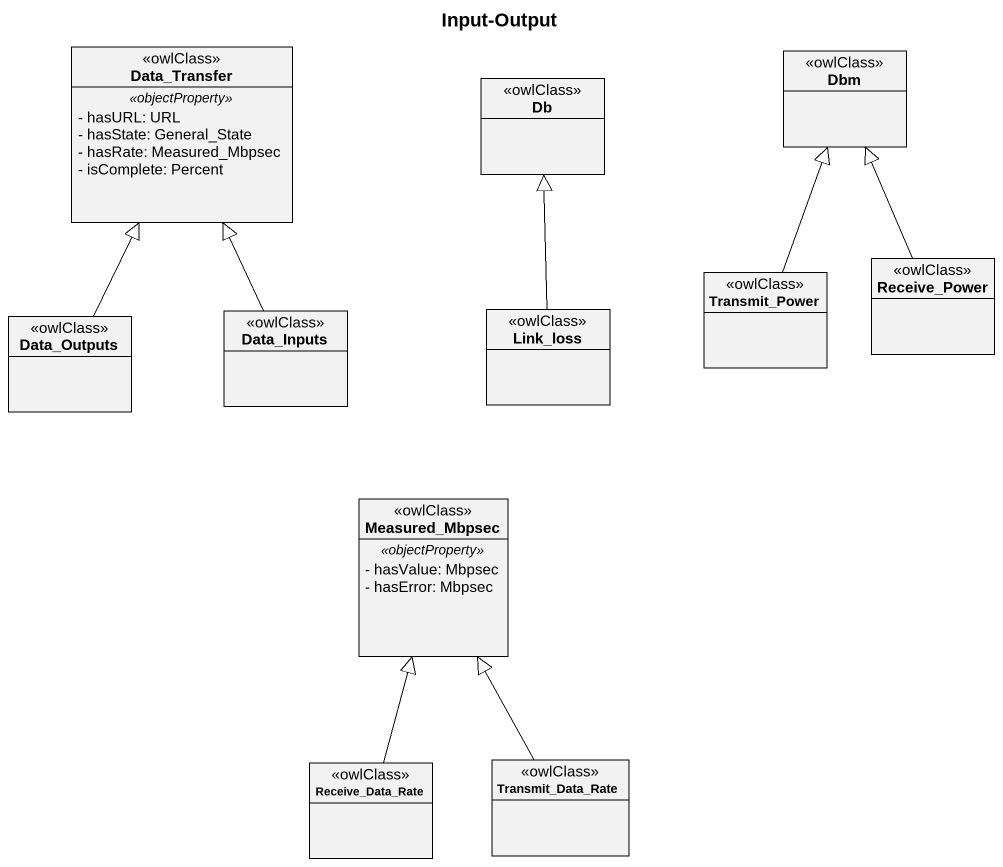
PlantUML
@startuml
title Input-Output
hide circle
hide empty members
skinparam classAttributeIconSize 0
class Data_Transfer <<owlClass>> {
  .. <<objectProperty>> ..
  - hasURL: URL
  - hasState: General_State
  - hasRate: Measured_Mbpsec
  - isComplete: Percent
}
class Dbm <<owlClass>>
class Db <<owlClass>>
class Transmit_Power <<owlClass>>
class Receive_Power <<owlClass>>
class Data_Outputs <<owlClass>>
class Data_Inputs <<owlClass>>
class Link_loss <<owlClass>>
class Measured_Mbpsec <<owlClass>> {
  .. <<objectProperty>> ..
  - hasValue: Mbpsec
  - hasError: Mbpsec
}
class Receive_Data_Rate <<owlClass>>
class Transmit_Data_Rate <<owlClass>>
Transmit_Power -up-|> Dbm
Receive_Power -up-|> Dbm
Data_Outputs -up-|> Data_Transfer
Data_Inputs -up-|> Data_Transfer
Link_loss -up-|> Db
Receive_Data_Rate -up-|> Measured_Mbpsec
Transmit_Data_Rate -up-|> Measured_Mbpsec
@enduml
